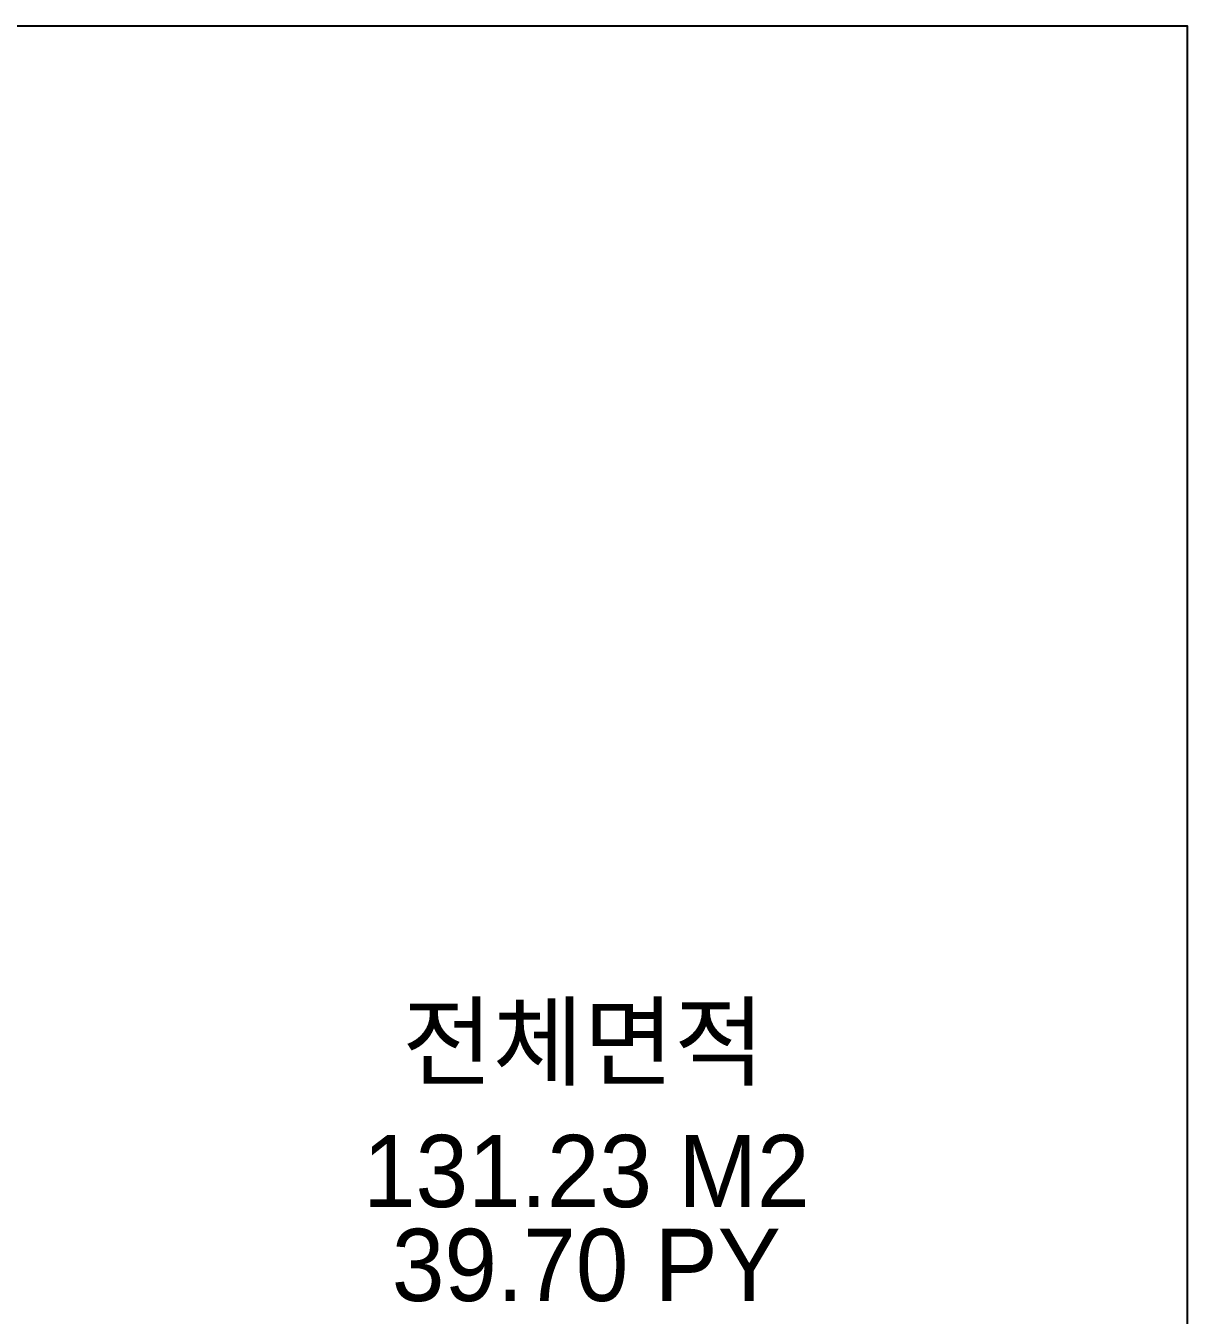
# Model space of a CAD drawing. Header units: inches. Extents: x 4138 to 127072, y -26315 to 43858.
# Drawn here: x 23237 to 26452, y 18904 to 22474 of the extents above; entities that cross this region are included whole.
import ezdxf
from ezdxf.enums import TextEntityAlignment as Align

# ---------------------------------------------------------------- set-up
doc = ezdxf.new("R2010")
doc.units = ezdxf.units.IN
doc.header["$LTSCALE"] = 50
doc.header["$MEASUREMENT"] = 0
for name, color, linetype in [('03-TEXT', 3, 'Continuous'), ('07-DIM WAL', 5, 'Continuous'), ('FORM(YOURNAME)-11', 1, 'Continuous')]:
    doc.layers.add(name, color=color, linetype=linetype)
doc.styles.add('YOURNAME', font='HY울릉도M.TTF')
doc.styles.add('코레일둥고', font='Korail_Round_Gothic_Medium.ttf')

# ---------------------------------------------------------------- blocks, each defined once
blk = doc.blocks.new('FORM-PLAN')
at = {"layer": 'Defpoints', "color": 158}
blk.add_lwpolyline([(-69444, 53115), (-64, 53115), (-64, 1215), (-69444, 1215)], close=True, dxfattribs=at)
at = {"layer": 'FORM(YOURNAME)-11', "color": 3, "style": 'YOURNAME'}
for tag, height, p in [('1', 450, (9905, 18188)), ('2', 450, (9905, 17544)), ('3', 450, (9905, 16257)), ('4', 450, (9905, 14326)), ('5', 515, (9905, 12009)), ('6', 515, (9905, 9757)), ('7', 515, (9905, 7504)), ('8', 515, (9905, 5252)), ('9', 515, (9905, 2999)), ('10', 515, (5655, 811)), ('11', 515, (9905, 747)), ('12', 515, (5655, -1441)), ('13', 515, (9905, -1441))]:
    blk.add_attdef(tag, text='', height=height, dxfattribs=at).set_placement(p, align=Align.MIDDLE_RIGHT)

msp = doc.modelspace()

# ---------------------------------------------------------------- block references
at = {"layer": '07-DIM WAL', "xscale": 0.3, "yscale": 0.3, "zscale": 0.3}
msp.add_blockref('FORM-PLAN', (26471.7, 6539.4), dxfattribs=at)

# ---------------------------------------------------------------- texts
at = {"layer": '03-TEXT', "style": '코레일둥고'}
msp.add_text('전체면적', height=200, dxfattribs=at).set_placement((24781.1, 19561), align=Align.CENTER)
msp.add_text('131.23 M2', height=200, dxfattribs=at).set_placement((24788.9, 19143.1), align=Align.BOTTOM_CENTER)
msp.add_text('39.70 PY', height=200, dxfattribs=at).set_placement((24788.9, 19143.1), align=Align.TOP_CENTER)

doc.saveas('drawing.dxf')
